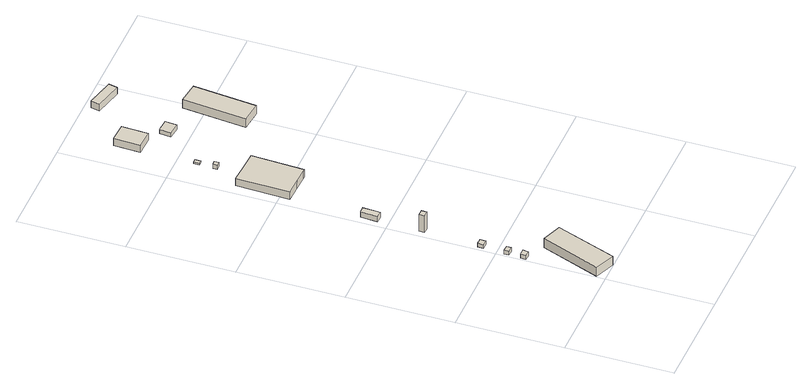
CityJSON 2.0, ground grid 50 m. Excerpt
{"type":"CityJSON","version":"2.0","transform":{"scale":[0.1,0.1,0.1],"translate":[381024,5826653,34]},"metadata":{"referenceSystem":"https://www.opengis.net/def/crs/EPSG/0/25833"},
"CityObjects":{
"building1":{"type":"Building","attributes":{"Gemeindeschluessel":"11000012","BezugspunktDach":"2200","function":"31001_2055","measuredHeight":2.4,"storeysAboveGround":1},"address":[{"country":"Germany","locality":"Berlin","thoroughfareNumber":"95 (11)","thoroughfareName":"Schwarzer Weg"}],"geometry":[{"type":"Solid","lod":"1","boundaries":[[[[0,1,2,3]],[[4,5,6,7]],[[4,7,3,2]],[[5,4,2,1]],[[6,5,1,0]],[[7,6,0,3]]]]}]},
"building2":{"type":"Building","attributes":{"Gemeindeschluessel":"11000012","BezugspunktDach":"2200","function":"31001_3222","measuredHeight":4.77,"storeysAboveGround":1},"address":[{"country":"Germany","locality":"Berlin","thoroughfareNumber":"95 (13)","thoroughfareName":"Schwarzer Weg"}],"geometry":[{"type":"Solid","lod":"1","boundaries":[[[[8,9,10,11]],[[12,13,14,15]],[[12,15,11,10]],[[13,12,10,9]],[[14,13,9,8]],[[15,14,8,11]]]]}]},
"building3":{"type":"Building","attributes":{"Gemeindeschluessel":"11000012","BezugspunktDach":"2200","function":"31001_2055","measuredHeight":2.08,"storeysAboveGround":1},"address":[{"country":"Germany","locality":"Berlin","thoroughfareNumber":"95 (10)","thoroughfareName":"Schwarzer Weg"}],"geometry":[{"type":"Solid","lod":"1","boundaries":[[[[16,17,18,19]],[[20,21,22,23]],[[20,23,19,18]],[[21,20,18,17]],[[22,21,17,16]],[[23,22,16,19]]]]}]},
"building4":{"type":"Building","attributes":{"Gemeindeschluessel":"11000012","BezugspunktDach":"2200","function":"31001_2055","measuredHeight":2.09,"storeysAboveGround":1},"address":[{"country":"Germany","locality":"Berlin","thoroughfareNumber":"95 (9)","thoroughfareName":"Schwarzer Weg"}],"geometry":[{"type":"Solid","lod":"1","boundaries":[[[[24,25,26,27]],[[28,29,30,31]],[[28,31,27,26]],[[29,28,26,25]],[[30,29,25,24]],[[31,30,24,27]]]]}]},
"building5":{"type":"Building","attributes":{"Gemeindeschluessel":"11000012","BezugspunktDach":"2200","function":"31001_2055","measuredHeight":9.09,"storeysAboveGround":1},"address":[{"country":"Germany","locality":"Berlin","thoroughfareNumber":"95 (8)","thoroughfareName":"Schwarzer Weg"}],"geometry":[{"type":"Solid","lod":"1","boundaries":[[[[32,33,34,35]],[[36,37,38,39]],[[36,39,35,34]],[[37,36,34,33]],[[38,37,33,32]],[[39,38,32,35]]]]}]},
"building6":{"type":"Building","attributes":{"Gemeindeschluessel":"11000012","BezugspunktDach":"2200","function":"31001_2055","measuredHeight":2.89,"storeysAboveGround":1},"address":[{"country":"Germany","locality":"Berlin","thoroughfareNumber":"95 (7)","thoroughfareName":"Schwarzer Weg"}],"geometry":[{"type":"Solid","lod":"1","boundaries":[[[[40,41,42,43]],[[44,45,46,47]],[[44,47,43,42]],[[45,44,42,41]],[[46,45,41,40]],[[47,46,40,43]]]]}]},
"building7":{"type":"Building","attributes":{"name":"Strandbad Tegeler See","Gemeindeschluessel":"11000012","BezugspunktDach":"2200","function":"31001_2081","measuredHeight":4.2,"storeysAboveGround":1},"address":[{"country":"Germany","locality":"Berlin","thoroughfareNumber":"95","thoroughfareName":"Schwarzer Weg"}],"geometry":[{"type":"Solid","lod":"1","boundaries":[[[[48,49,50,51,52,53,54,55]],[[56,57,58,59,60,61,62,63]],[[56,63,55,54]],[[57,56,54,53]],[[58,57,53,52]],[[59,58,52,51]],[[60,59,51,50]],[[61,60,50,49]],[[62,61,49,48]],[[63,62,48,55]]]]}]},
"building8":{"type":"Building","attributes":{"Gemeindeschluessel":"11000012","BezugspunktDach":"2200","function":"31001_3222","measuredHeight":2.29,"storeysAboveGround":1},"address":[{"country":"Germany","locality":"Berlin","thoroughfareNumber":"95 (6)","thoroughfareName":"Schwarzer Weg"}],"geometry":[{"type":"Solid","lod":"1","boundaries":[[[[64,65,66,67]],[[68,69,70,71]],[[68,71,67,66]],[[69,68,66,65]],[[70,69,65,64]],[[71,70,64,67]]]]}]},
"building9":{"type":"Building","attributes":{"Gemeindeschluessel":"11000012","BezugspunktDach":"2200","function":"31001_3222","measuredHeight":0.799,"storeysAboveGround":1},"address":[{"country":"Germany","locality":"Berlin","thoroughfareNumber":"95 (5)","thoroughfareName":"Schwarzer Weg"}],"geometry":[{"type":"Solid","lod":"1","boundaries":[[[[72,73,74,75]],[[76,77,78,79]],[[76,79,75,74]],[[77,76,74,73]],[[78,77,73,72]],[[79,78,72,75]]]]}]},
"building10":{"type":"Building","attributes":{"Gemeindeschluessel":"11000012","BezugspunktDach":"2200","function":"31001_3222","measuredHeight":4.15,"storeysAboveGround":1},"address":[{"country":"Germany","locality":"Berlin","thoroughfareNumber":"95 (2)","thoroughfareName":"Schwarzer Weg"}],"geometry":[{"type":"Solid","lod":"1","boundaries":[[[[80,81,82,83,84]],[[85,86,87,88,89]],[[85,89,84,83]],[[86,85,83,82]],[[87,86,82,81]],[[88,87,81,80]],[[89,88,80,84]]]]}]},
"building11":{"type":"Building","attributes":{"Gemeindeschluessel":"11000012","BezugspunktDach":"2200","function":"31001_2463","measuredHeight":2.39,"storeysAboveGround":1},"address":[{"country":"Germany","locality":"Berlin","thoroughfareNumber":"95 (3)","thoroughfareName":"Schwarzer Weg"}],"geometry":[{"type":"Solid","lod":"1","boundaries":[[[[90,91,92,93]],[[94,95,96,97]],[[94,97,93,92]],[[95,94,92,91]],[[96,95,91,90]],[[97,96,90,93]]]]}]},
"building12":{"type":"Building","attributes":{"Gemeindeschluessel":"11000012","BezugspunktDach":"2200","function":"31001_3222","measuredHeight":4.49,"storeysAboveGround":1},"address":[{"country":"Germany","locality":"Berlin","thoroughfareNumber":"95 (4)","thoroughfareName":"Schwarzer Weg"}],"geometry":[{"type":"Solid","lod":"1","boundaries":[[[[98,99,100,101]],[[102,103,104,105]],[[102,105,101,100]],[[103,102,100,99]],[[104,103,99,98]],[[105,104,98,101]]]]}]},
"building13":{"type":"Building","attributes":{"Gemeindeschluessel":"11000012","BezugspunktDach":"2200","function":"31001_3222","measuredHeight":3.58,"storeysAboveGround":1},"address":[{"country":"Germany","locality":"Berlin","thoroughfareNumber":"95 (1)","thoroughfareName":"Schwarzer Weg"}],"geometry":[{"type":"Solid","lod":"1","boundaries":[[[[106,107,108,109]],[[110,111,112,113]],[[110,113,109,108]],[[111,110,108,107]],[[112,111,107,106]],[[113,112,106,109]]]]}]}
},
"vertices":[
[33,362,32],[36,390,32],[8,391,32],[7,364,32],[8,391,8],[36,390,8],[33,362,8],[7,364,8],
[104,5,53],[210,288,53],[115,323,53],[8,43,53],[115,323,5],[210,288,5],[104,5,5],[8,43,5],
[36,442,30],[38,464,30],[10,467,30],[9,443,30],[10,467,9],[38,464,9],[36,442,9],[9,443,9],
[41,560,30],[43,588,30],[16,588,30],[14,560,30],[16,588,10],[43,588,10],[41,560,10],[14,560,10],
[53,832,104],[54,859,104],[25,860,104],[24,833,104],[25,860,13],[54,859,13],[53,832,13],[24,833,13],
[56,1045,42],[59,1128,42],[29,1128,42],[25,1047,42],[29,1128,13],[59,1128,13],[56,1045,13],[25,1047,13],
[122,1450,52],[194,1448,52],[205,1448,52],[217,1695,52],[205,1695,52],[133,1699,52],[48,1703,52],[39,1453,52],[48,1703,12],[133,1699,12],[205,1695,12],[217,1695,12],[205,1448,12],[194,1448,12],[122,1450,12],[39,1453,12],
[143,1814,37],[143,1836,37],[123,1835,37],[122,1814,37],[123,1835,14],[143,1836,14],[143,1814,14],[122,1814,14],
[144,1896,21],[145,1924,21],[126,1924,21],[125,1897,21],[126,1924,13],[145,1924,13],[144,1896,13],[125,1897,13],
[207,2159,52],[212,2284,52],[167,2286,52],[122,2288,52],[117,2162,52],[122,2288,15],[167,2286,15],[212,2284,15],[207,2159,15],[117,2162,15],
[319,2071,39],[324,2126,39],[265,2131,39],[260,2075,39],[265,2131,15],[324,2126,15],[319,2071,15],[260,2075,15],
[534,1788,61],[566,2087,61],[464,2098,61],[432,1798,61],[464,2098,16],[566,2087,16],[534,1788,16],[432,1798,16],
[445,2389,61],[454,2431,61],[319,2463,61],[311,2420,61],[319,2463,25],[454,2431,25],[445,2389,25],[311,2420,25]
]}
